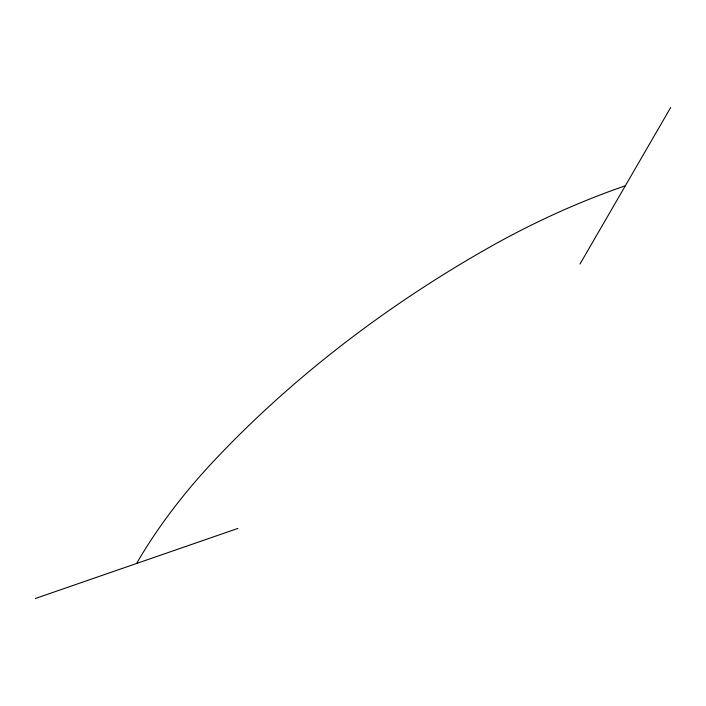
<?xml version="1.0" encoding="UTF-8"?>
<svg xmlns="http://www.w3.org/2000/svg" width="706" height="706" viewBox="0 0 706 706"><rect width="100%" height="100%" fill="white"/><g stroke="black" fill="none" stroke-linecap="round" stroke-linejoin="round"><path stroke-width="1.06" d="M580.005 264.026L670.7 107.48M35.3 598.52L237.869 528.432M625.348 185.749A510.385 312.114 -28.2 0 0 491.941 245.882A771.049 471.52 -28.2 0 0 214.395 460.374A510.385 312.114 -28.2 0 0 136.585 563.476"/></g></svg>
